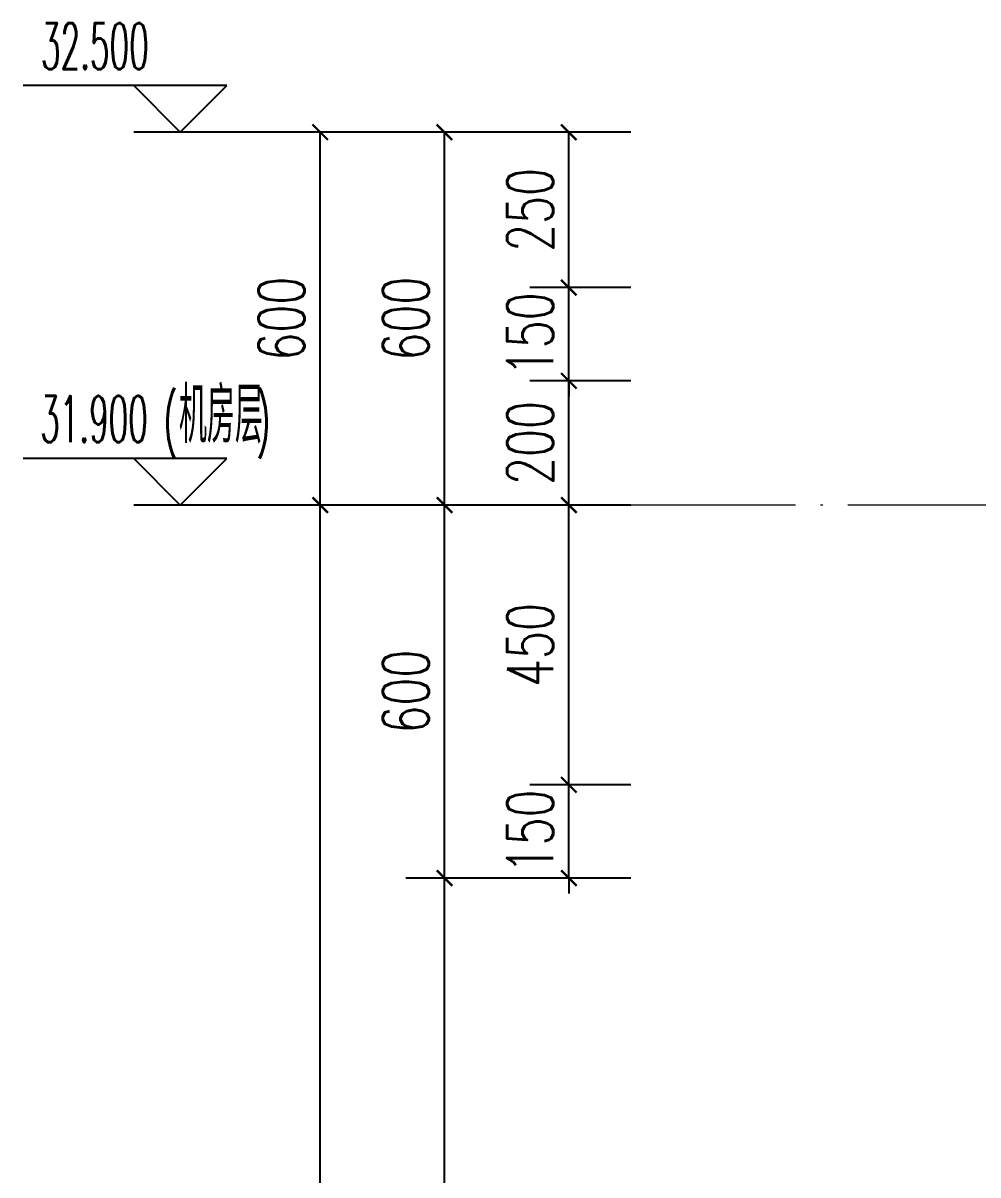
# Model space of a CAD drawing. Extents: x -668857 to 143095, y -247466 to 228182.
# Drawn here: x -6313 to -4777, y 166006 to 167859 of the extents above; entities that cross this region are included whole.
import ezdxf

# ---------------------------------------------------------------- set-up
doc = ezdxf.new("R2010")
doc.units = 0
doc.header["$LTSCALE"] = 1000
doc.linetypes.add('DOTE', pattern=[2.42, 2, -0.2, 0.02, -0.2])
doc.layers.get('0').update_dxf_attribs({"linetype": 'CONTINUOUS'})
doc.layers.get('DEFPOINTS').update_dxf_attribs({"linetype": 'CONTINUOUS'})
for name, color, linetype in [('DIM_ELEV', 3, 'CONTINUOUS'), ('PUB_DIM', 3, 'CONTINUOUS'), ('PUB_TEXT', 2, 'CONTINUOUS')]:
    doc.layers.add(name, color=color, linetype=linetype)
doc.layers.add('DOTE', color=19, linetype='DOTE', lineweight=9)
doc.styles.add('_TCH_DIM', font='SIMPLEX.shx', dxfattribs={"width": 0.7, "bigfont": 'GBCBIG.shx'})
doc.styles.add('_TCH_DIM_T3', font='SIMPLEX', dxfattribs={"width": 0.705882, "bigfont": 'GBCBIG'})
doc.dimstyles.new('_TCH_ARCH&&25', dxfattribs={"dimtxt": 74.375, "dimasz": 25, "dimexe": 62.5, "dimexo": 75, "dimgap": 25, "dimtad": 1, "dimdec": 0, "dimzin": 0, "dimdsep": 46, "dimtxsty": '_TCH_DIM_T3', "dimblk": 'ARCHTICK', "dimcen": 0.09, "dimclrt": 7, "dimazin": 0, "dimtfac": 1, "dimtdec": 0, "dimtix": 1, "dimtmove": 2, "dimatfit": 3, "dimldrblk": 'ARCHTICK', "dimfxl": 0, "dimtolj": 1, "dimtzin": 0, "dimarcsym": 0})

# ---------------------------------------------------------------- blocks, each defined once
blk = doc.blocks.new('_ArchTick')
at = {"color": 0, "linetype": 'ByBlock', "const_width": 0.15}
blk.add_lwpolyline([(-0.5, -0.5), (0.5, 0.5)], dxfattribs=at)
blk = doc.blocks.new('*D3081')
at = {"layer": 'DEFPOINTS', "color": 0}
for p in [(-5434.9, 167683.2), (-5260.3, 167683.2), (-5260.3, 167433.2)]:
    blk.add_point(p, dxfattribs=at)
at = {"layer": 'PUB_DIM', "color": 0, "lineweight": -2}
for p, q in [((-5335.3, 167683.2), (-5497.4, 167683.2)), ((-5434.9, 167433.2), (-5434.9, 167683.2)), ((-5335.3, 167433.2), (-5497.4, 167433.2))]:
    blk.add_line(p, q, dxfattribs=at)
at = {"layer": 'PUB_DIM', "color": 0, "lineweight": -2, "xscale": 25, "yscale": 25, "zscale": 25}
for p, rotation in [((-5434.9, 167683.2), 90), ((-5434.9, 167433.2), 270)]:
    blk.add_blockref('_ArchTick', p, dxfattribs=dict(at, rotation=rotation))
at = {"layer": 'PUB_DIM', "color": 7, "insert": (-5497.1, 167558.2), "char_height": 74.38, "attachment_point": 5, "rotation": 90, "style": '_TCH_DIM_T3'}
blk.add_mtext('\\A1;250', dxfattribs=at)
blk = doc.blocks.new('*D3082')
at = {"layer": 'DEFPOINTS', "color": 0}
for p in [(-5434.9, 167433.2), (-5260.3, 167433.2), (-5260.3, 167283.2)]:
    blk.add_point(p, dxfattribs=at)
at = {"layer": 'PUB_DIM', "color": 0, "lineweight": -2}
for p, q in [((-5434.9, 167433.2), (-5434.9, 167458.2)), ((-5335.3, 167433.2), (-5497.4, 167433.2)), ((-5434.9, 167283.2), (-5434.9, 167433.2)), ((-5335.3, 167283.2), (-5497.4, 167283.2)), ((-5434.9, 167283.2), (-5434.9, 167258.2))]:
    blk.add_line(p, q, dxfattribs=at)
at = {"layer": 'PUB_DIM', "color": 0, "lineweight": -2, "xscale": 25, "yscale": 25, "zscale": 25}
for p, rotation in [((-5434.9, 167433.2), 270), ((-5434.9, 167283.2), 90)]:
    blk.add_blockref('_ArchTick', p, dxfattribs=dict(at, rotation=rotation))
at = {"layer": 'PUB_DIM', "color": 7, "insert": (-5497.1, 167358.2), "char_height": 74.38, "attachment_point": 5, "rotation": 90, "style": '_TCH_DIM_T3'}
blk.add_mtext('\\A1;150', dxfattribs=at)
blk = doc.blocks.new('*D3083')
at = {"layer": 'DEFPOINTS', "color": 0}
for p in [(-5434.9, 167283.2), (-5260.3, 167283.2), (-5260.3, 167083.2)]:
    blk.add_point(p, dxfattribs=at)
at = {"layer": 'PUB_DIM', "color": 0, "lineweight": -2}
for p, q in [((-5335.3, 167283.2), (-5497.4, 167283.2)), ((-5434.9, 167083.2), (-5434.9, 167283.2)), ((-5335.3, 167083.2), (-5497.4, 167083.2))]:
    blk.add_line(p, q, dxfattribs=at)
at = {"layer": 'PUB_DIM', "color": 0, "lineweight": -2, "xscale": 25, "yscale": 25, "zscale": 25}
for p, rotation in [((-5434.9, 167283.2), 90), ((-5434.9, 167083.2), 270)]:
    blk.add_blockref('_ArchTick', p, dxfattribs=dict(at, rotation=rotation))
at = {"layer": 'PUB_DIM', "color": 7, "insert": (-5497.1, 167183.2), "char_height": 74.38, "attachment_point": 5, "rotation": 90, "style": '_TCH_DIM_T3'}
blk.add_mtext('\\A1;200', dxfattribs=at)
blk = doc.blocks.new('*D3084')
at = {"layer": 'DEFPOINTS', "color": 0}
for p in [(-5434.9, 167083.2), (-5260.3, 167083.2), (-5260.3, 166633.2)]:
    blk.add_point(p, dxfattribs=at)
at = {"layer": 'PUB_DIM', "color": 0, "lineweight": -2}
for p, q in [((-5335.3, 167083.2), (-5497.4, 167083.2)), ((-5434.9, 166633.2), (-5434.9, 167083.2)), ((-5335.3, 166633.2), (-5497.4, 166633.2))]:
    blk.add_line(p, q, dxfattribs=at)
at = {"layer": 'PUB_DIM', "color": 0, "lineweight": -2, "xscale": 25, "yscale": 25, "zscale": 25}
for p, rotation in [((-5434.9, 167083.2), 90), ((-5434.9, 166633.2), 270)]:
    blk.add_blockref('_ArchTick', p, dxfattribs=dict(at, rotation=rotation))
at = {"layer": 'PUB_DIM', "color": 7, "insert": (-5497.1, 166858.2), "char_height": 74.38, "attachment_point": 5, "rotation": 90, "style": '_TCH_DIM_T3'}
blk.add_mtext('\\A1;450', dxfattribs=at)
blk = doc.blocks.new('*D3085')
at = {"layer": 'DEFPOINTS', "color": 0}
for p in [(-5434.9, 166633.2), (-5260.3, 166633.2), (-5260.3, 166483.2)]:
    blk.add_point(p, dxfattribs=at)
at = {"layer": 'PUB_DIM', "color": 0, "lineweight": -2}
for p, q in [((-5434.9, 166633.2), (-5434.9, 166658.2)), ((-5335.3, 166633.2), (-5497.4, 166633.2)), ((-5434.9, 166483.2), (-5434.9, 166633.2)), ((-5335.3, 166483.2), (-5497.4, 166483.2)), ((-5434.9, 166483.2), (-5434.9, 166458.2))]:
    blk.add_line(p, q, dxfattribs=at)
at = {"layer": 'PUB_DIM', "color": 0, "lineweight": -2, "xscale": 25, "yscale": 25, "zscale": 25}
for p, rotation in [((-5434.9, 166633.2), 270), ((-5434.9, 166483.2), 90)]:
    blk.add_blockref('_ArchTick', p, dxfattribs=dict(at, rotation=rotation))
at = {"layer": 'PUB_DIM', "color": 7, "insert": (-5497.1, 166558.2), "char_height": 74.38, "attachment_point": 5, "rotation": 90, "style": '_TCH_DIM_T3'}
blk.add_mtext('\\A1;150', dxfattribs=at)
blk = doc.blocks.new('*D3104')
at = {"layer": 'DEFPOINTS', "color": 0}
for p in [(-5634.9, 166483.2), (-5334.9, 166483.2), (-5334.9, 164783.2)]:
    blk.add_point(p, dxfattribs=at)
at = {"layer": 'PUB_DIM', "color": 0, "lineweight": -2}
for p, q in [((-5409.9, 166483.2), (-5697.4, 166483.2)), ((-5634.9, 164783.2), (-5634.9, 166483.2)), ((-5409.9, 164783.2), (-5697.4, 164783.2))]:
    blk.add_line(p, q, dxfattribs=at)
at = {"layer": 'PUB_DIM', "color": 0, "lineweight": -2, "xscale": 25, "yscale": 25, "zscale": 25}
for p, rotation in [((-5634.9, 166483.2), 90), ((-5634.9, 164783.2), 270)]:
    blk.add_blockref('_ArchTick', p, dxfattribs=dict(at, rotation=rotation))
at = {"layer": 'PUB_DIM', "color": 7, "insert": (-5697.1, 165633.2), "char_height": 74.38, "attachment_point": 5, "rotation": 90, "style": '_TCH_DIM_T3'}
blk.add_mtext('\\A1;1700', dxfattribs=at)
blk = doc.blocks.new('*D3105')
at = {"layer": 'DEFPOINTS', "color": 0}
for p in [(-5634.9, 167083.2), (-5334.9, 167083.2), (-5334.9, 166483.2)]:
    blk.add_point(p, dxfattribs=at)
at = {"layer": 'PUB_DIM', "color": 0, "lineweight": -2}
for p, q in [((-5409.9, 167083.2), (-5697.4, 167083.2)), ((-5634.9, 166483.2), (-5634.9, 167083.2)), ((-5409.9, 166483.2), (-5697.4, 166483.2))]:
    blk.add_line(p, q, dxfattribs=at)
at = {"layer": 'PUB_DIM', "color": 0, "lineweight": -2, "xscale": 25, "yscale": 25, "zscale": 25}
for p, rotation in [((-5634.9, 167083.2), 90), ((-5634.9, 166483.2), 270)]:
    blk.add_blockref('_ArchTick', p, dxfattribs=dict(at, rotation=rotation))
at = {"layer": 'PUB_DIM', "color": 7, "insert": (-5697.1, 166783.2), "char_height": 74.38, "attachment_point": 5, "rotation": 90, "style": '_TCH_DIM_T3'}
blk.add_mtext('\\A1;600', dxfattribs=at)
blk = doc.blocks.new('*D3106')
at = {"layer": 'DEFPOINTS', "color": 0}
for p in [(-5634.9, 167683.2), (-5334.9, 167683.2), (-5334.9, 167083.2)]:
    blk.add_point(p, dxfattribs=at)
at = {"layer": 'PUB_DIM', "color": 0, "lineweight": -2}
for p, q in [((-5409.9, 167683.2), (-5697.4, 167683.2)), ((-5634.9, 167083.2), (-5634.9, 167683.2)), ((-5409.9, 167083.2), (-5697.4, 167083.2))]:
    blk.add_line(p, q, dxfattribs=at)
at = {"layer": 'PUB_DIM', "color": 0, "lineweight": -2, "xscale": 25, "yscale": 25, "zscale": 25}
for p, rotation in [((-5634.9, 167683.2), 90), ((-5634.9, 167083.2), 270)]:
    blk.add_blockref('_ArchTick', p, dxfattribs=dict(at, rotation=rotation))
at = {"layer": 'PUB_DIM', "color": 7, "insert": (-5697.1, 167383.2), "char_height": 74.38, "attachment_point": 5, "rotation": 90, "style": '_TCH_DIM_T3'}
blk.add_mtext('\\A1;600', dxfattribs=at)
blk = doc.blocks.new('*D3112')
at = {"layer": 'DEFPOINTS', "color": 0}
for p in [(-5834.9, 167083.2), (-5334.9, 167083.2), (-5334.9, 164183.2)]:
    blk.add_point(p, dxfattribs=at)
at = {"layer": 'PUB_DIM', "color": 0, "lineweight": -2}
for p, q in [((-5409.9, 167083.2), (-5897.4, 167083.2)), ((-5834.9, 164183.2), (-5834.9, 167083.2)), ((-5409.9, 164183.2), (-5897.4, 164183.2))]:
    blk.add_line(p, q, dxfattribs=at)
at = {"layer": 'PUB_DIM', "color": 0, "lineweight": -2, "xscale": 25, "yscale": 25, "zscale": 25}
for p, rotation in [((-5834.9, 167083.2), 90), ((-5834.9, 164183.2), 270)]:
    blk.add_blockref('_ArchTick', p, dxfattribs=dict(at, rotation=rotation))
at = {"layer": 'PUB_DIM', "color": 7, "insert": (-5897.1, 165633.2), "char_height": 74.38, "attachment_point": 5, "rotation": 90, "style": '_TCH_DIM_T3'}
blk.add_mtext('\\A1;2900', dxfattribs=at)
blk = doc.blocks.new('*D3113')
at = {"layer": 'DEFPOINTS', "color": 0}
for p in [(-5834.9, 167683.2), (-5334.9, 167683.2), (-5334.9, 167083.2)]:
    blk.add_point(p, dxfattribs=at)
at = {"layer": 'PUB_DIM', "color": 0, "lineweight": -2}
for p, q in [((-5409.9, 167683.2), (-5897.4, 167683.2)), ((-5834.9, 167083.2), (-5834.9, 167683.2)), ((-5409.9, 167083.2), (-5897.4, 167083.2))]:
    blk.add_line(p, q, dxfattribs=at)
at = {"layer": 'PUB_DIM', "color": 0, "lineweight": -2, "xscale": 25, "yscale": 25, "zscale": 25}
for p, rotation in [((-5834.9, 167683.2), 90), ((-5834.9, 167083.2), 270)]:
    blk.add_blockref('_ArchTick', p, dxfattribs=dict(at, rotation=rotation))
at = {"layer": 'PUB_DIM', "color": 7, "insert": (-5897.1, 167383.2), "char_height": 74.38, "attachment_point": 5, "rotation": 90, "style": '_TCH_DIM_T3'}
blk.add_mtext('\\A1;600', dxfattribs=at)

msp = doc.modelspace()

# ---------------------------------------------------------------- linework, layer by layer
at = {"layer": 'DIM_ELEV'}
for p, q in [((-5984.94, 167758.23), (-6312.94, 167758.23)), ((-6059.94, 167683.23), (-6134.94, 167758.23)), ((-6059.94, 167683.23), (-5984.94, 167758.23)), ((-5634.94, 167683.23), (-6134.94, 167683.23)), ((-5984.94, 167158.23), (-6312.94, 167158.23)), ((-6059.94, 167083.23), (-6134.94, 167158.23)), ((-6059.94, 167083.23), (-5984.94, 167158.23)), ((-5634.94, 167083.23), (-6134.94, 167083.23))]:
    msp.add_line(p, q, dxfattribs=at)
at = {"layer": 'DOTE', "color": 1, "linetype": 'DOTE', "ltscale": 0.2}
msp.add_line((-2166.22, 167083.23), (-5334.94, 167083.23), dxfattribs=at)

# ---------------------------------------------------------------- texts
at = {"layer": 'PUB_TEXT', "style": '_TCH_DIM'}
for s, height, width, p in [('32.500', 74.375, 0.494118, (-6284.04, 167784.48)), ('(', 74.38, 0.494118, (-6086.69, 167183.25)), ('机房层', 89.362, 0.7, (-6062.19, 167183.25)), (')', 74.38, 0.494118, (-5937.09, 167183.25)), ('31.900', 74.375, 0.494118, (-6285.44, 167184.48))]:
    msp.add_text(s, height=height, dxfattribs=dict(at, width=width)).set_placement(p)

# ---------------------------------------------------------------- dimensions: what is measured, and where the dimension line sits
at = {"layer": 'PUB_DIM'}
for p1, p2, distance, picture, middle in [((-5334.94, 167083.23), (-5334.94, 167683.23), 500, '*D3113', (-5897.13, 167383.23)), ((-5334.94, 167083.23), (-5334.94, 167683.23), 300, '*D3106', (-5697.13, 167383.23)), ((-5260.33, 167433.23), (-5260.33, 167683.23), 174.61, '*D3081', (-5497.13, 167558.23)), ((-5260.33, 167283.23), (-5260.33, 167433.23), 174.61, '*D3082', (-5497.13, 167358.23)), ((-5260.33, 167083.23), (-5260.33, 167283.23), 174.61, '*D3083', (-5497.13, 167183.23)), ((-5334.94, 164183.23), (-5334.94, 167083.23), 500, '*D3112', (-5897.13, 165633.23)), ((-5334.94, 166483.22), (-5334.94, 167083.23), 300, '*D3105', (-5697.13, 166783.22)), ((-5260.33, 166633.23), (-5260.33, 167083.23), 174.61, '*D3084', (-5497.13, 166858.23)), ((-5260.33, 166483.23), (-5260.33, 166633.23), 174.61, '*D3085', (-5497.13, 166558.23)), ((-5334.94, 164783.23), (-5334.94, 166483.22), 300, '*D3104', (-5697.13, 165633.22))]:
    dim = msp.add_aligned_dim(p1=p1, p2=p2, distance=distance, dimstyle='_TCH_ARCH&&25', dxfattribs=at)
    dim.commit()
    dim.dimension.update_dxf_attribs({"geometry": picture, "text_midpoint": middle})

doc.saveas('drawing.dxf')
